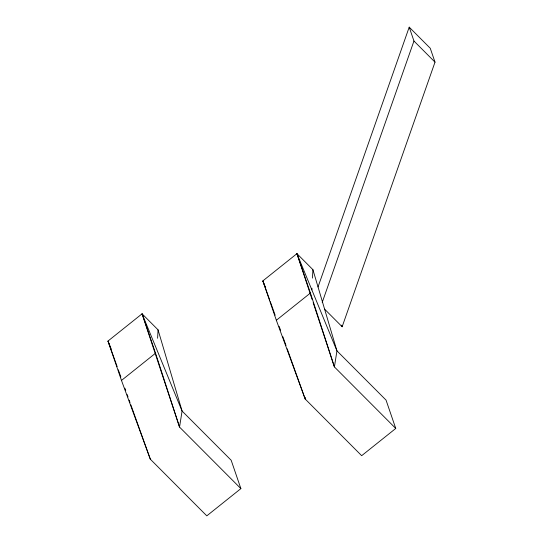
<?xml version="1.0" encoding="UTF-8"?>
<svg xmlns="http://www.w3.org/2000/svg" width="543" height="543" viewBox="0 0 543 543"><rect width="100%" height="100%" fill="white"/><g stroke="black" fill="none" stroke-linecap="round" stroke-linejoin="round"><path stroke-width="0.81" d="M157.606 338.262L158.047 329.832L142.076 313.813L107.989 341.052L121.476 380.433L150.33 459.202L206.802 515.85L240.882 488.619L231.175 460.26L182.075 411.017L142.076 313.813L179.543 427.09L240.882 488.619M311.865 289.901L311.954 288.218M312.476 278.104L312.911 269.674L296.946 253.656L262.86 280.887L276.339 320.268L305.193 399.044L361.665 455.686L395.752 428.454L386.046 400.103L336.945 350.853L296.946 253.656L312.089 299.444M305.451 397.428L305.193 399.044L287.172 348.749M318.028 286.962L409.205 27.15L430.26 48.266L435.011 62.14L342.151 326.75L324.605 309.15M322.216 302.431L413.956 41.024L409.205 27.15M121.476 380.433L155.556 353.194L142.076 313.813M276.339 320.268L310.426 293.037L296.946 253.656M413.956 41.024L435.011 62.14M395.752 428.454L334.413 366.925L313.155 302.661M265.717 287.96L262.86 280.887L269.722 300.048M111.172 348.911L107.989 341.052L117.145 366.6M270.299 301.643L275.158 315.218M279.163 326.397L280.595 330.388M282.883 336.775L286.032 345.552M118.293 369.79L120.865 376.978M124.87 388.15L125.725 390.546M127.157 394.537L128.012 396.933M129.159 400.13L130.015 402.519M130.877 404.915L150.33 459.202M341.622 325.203L342.151 326.75M310.426 293.037L334.413 366.925L336.945 350.853L312.911 269.674M155.556 353.194L179.543 427.09L182.075 411.017L158.047 329.832"/></g></svg>
